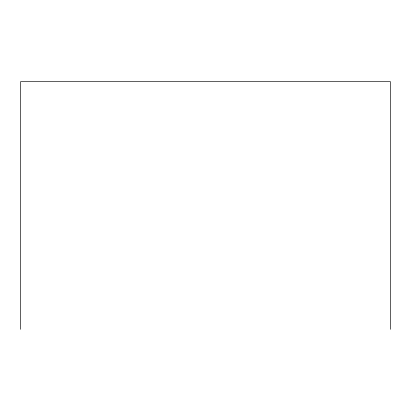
<?xml version="1.0" encoding="UTF-8"?>
<svg xmlns="http://www.w3.org/2000/svg" width="411" height="411" viewBox="0 0 411 411"><rect width="100%" height="100%" fill="white"/><g stroke="black" fill="none" stroke-linecap="round" stroke-linejoin="round"><path stroke-width="0.62" d="M390.45 329.324L390.45 81.676L20.55 81.676L20.55 329.324"/></g></svg>
